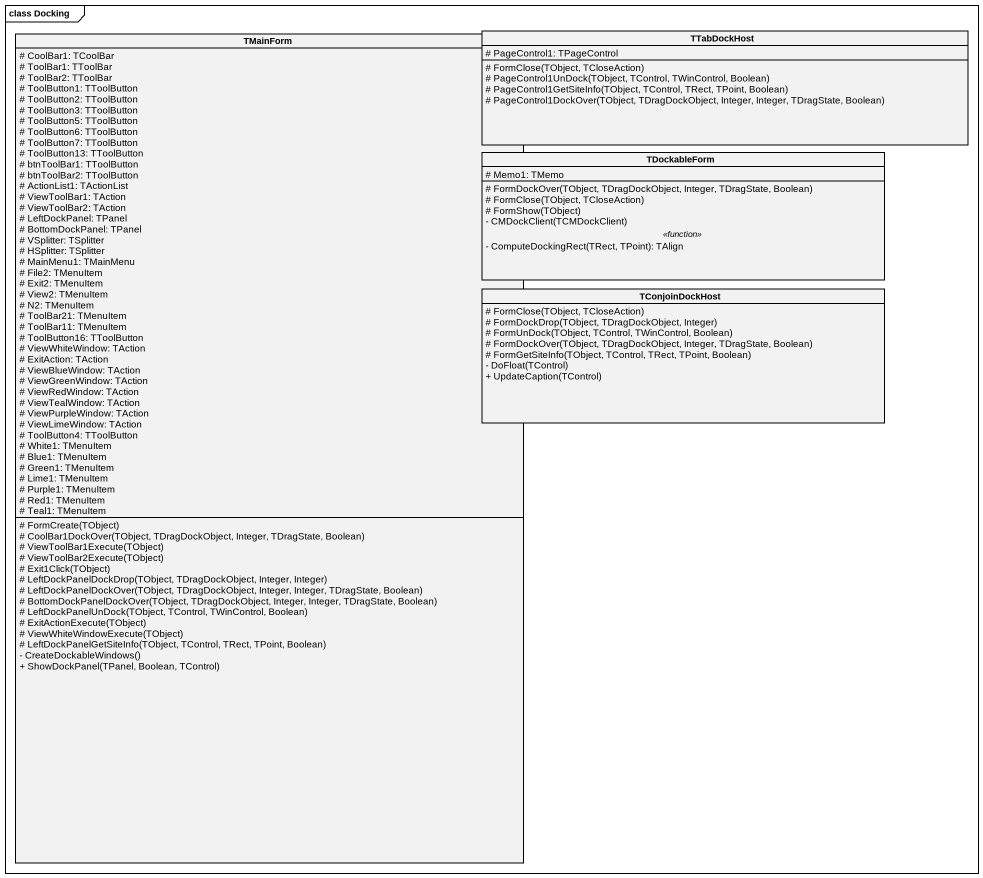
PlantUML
@startuml
mainframe class Docking
hide circle
hide empty members
skinparam classAttributeIconSize 0
class TMainForm {
  # CoolBar1: TCoolBar
  # ToolBar1: TToolBar
  # ToolBar2: TToolBar
  # ToolButton1: TToolButton
  # ToolButton2: TToolButton
  # ToolButton3: TToolButton
  # ToolButton5: TToolButton
  # ToolButton6: TToolButton
  # ToolButton7: TToolButton
  # ToolButton13: TToolButton
  # btnToolBar1: TToolButton
  # btnToolBar2: TToolButton
  # ActionList1: TActionList
  # ViewToolBar1: TAction
  # ViewToolBar2: TAction
  # LeftDockPanel: TPanel
  # BottomDockPanel: TPanel
  # VSplitter: TSplitter
  # HSplitter: TSplitter
  # MainMenu1: TMainMenu
  # File2: TMenuItem
  # Exit2: TMenuItem
  # View2: TMenuItem
  # N2: TMenuItem
  # ToolBar21: TMenuItem
  # ToolBar11: TMenuItem
  # ToolButton16: TToolButton
  # ViewWhiteWindow: TAction
  # ExitAction: TAction
  # ViewBlueWindow: TAction
  # ViewGreenWindow: TAction
  # ViewRedWindow: TAction
  # ViewTealWindow: TAction
  # ViewPurpleWindow: TAction
  # ViewLimeWindow: TAction
  # ToolButton4: TToolButton
  # White1: TMenuItem
  # Blue1: TMenuItem
  # Green1: TMenuItem
  # Lime1: TMenuItem
  # Purple1: TMenuItem
  # Red1: TMenuItem
  # Teal1: TMenuItem
  # FormCreate(TObject)
  # CoolBar1DockOver(TObject, TDragDockObject, Integer, TDragState, Boolean)
  # ViewToolBar1Execute(TObject)
  # ViewToolBar2Execute(TObject)
  # Exit1Click(TObject)
  # LeftDockPanelDockDrop(TObject, TDragDockObject, Integer, Integer)
  # LeftDockPanelDockOver(TObject, TDragDockObject, Integer, Integer, TDragState, Boolean)
  # BottomDockPanelDockOver(TObject, TDragDockObject, Integer, Integer, TDragState, Boolean)
  # LeftDockPanelUnDock(TObject, TControl, TWinControl, Boolean)
  # ExitActionExecute(TObject)
  # ViewWhiteWindowExecute(TObject)
  # LeftDockPanelGetSiteInfo(TObject, TControl, TRect, TPoint, Boolean)
  - CreateDockableWindows()
  + ShowDockPanel(TPanel, Boolean, TControl)
}
class TTabDockHost {
  # PageControl1: TPageControl
  # FormClose(TObject, TCloseAction)
  # PageControl1UnDock(TObject, TControl, TWinControl, Boolean)
  # PageControl1GetSiteInfo(TObject, TControl, TRect, TPoint, Boolean)
  # PageControl1DockOver(TObject, TDragDockObject, Integer, Integer, TDragState, Boolean)
}
class TDockableForm {
  # Memo1: TMemo
  --
  # FormDockOver(TObject, TDragDockObject, Integer, TDragState, Boolean)
  # FormClose(TObject, TCloseAction)
  # FormShow(TObject)
  - CMDockClient(TCMDockClient)
  .. <<function>> ..
  - ComputeDockingRect(TRect, TPoint): TAlign
}
class TConjoinDockHost {
  # FormClose(TObject, TCloseAction)
  # FormDockDrop(TObject, TDragDockObject, Integer)
  # FormUnDock(TObject, TControl, TWinControl, Boolean)
  # FormDockOver(TObject, TDragDockObject, Integer, TDragState, Boolean)
  # FormGetSiteInfo(TObject, TControl, TRect, TPoint, Boolean)
  - DoFloat(TControl)
  + UpdateCaption(TControl)
}
@enduml
